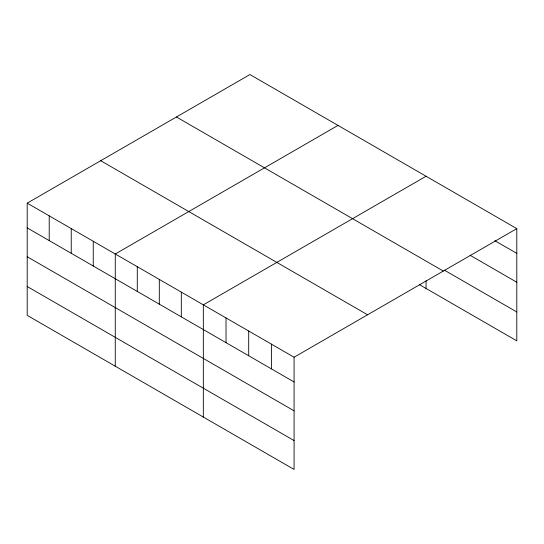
<?xml version="1.0" encoding="UTF-8"?>
<svg xmlns="http://www.w3.org/2000/svg" width="544" height="544" viewBox="0 0 544 544"><rect width="100%" height="100%" fill="white"/><g stroke="black" fill="none" stroke-linecap="round" stroke-linejoin="round"><path stroke-width="0.82" d="M27.2 203.15L294.073 357.224L294.073 469.445L27.2 315.364L27.2 203.15L249.927 74.555L516.8 228.636L516.8 340.85L419.458 284.655M337.994 125.406L115.267 253.994L115.267 366.214M426.061 176.249L203.334 304.837L203.334 417.058M294.073 357.224L516.8 228.636M494.85 240.693L516.8 253.368M469.968 255.197L516.8 282.234M444.36 270.157L516.8 311.977M176.426 116.994L443.299 271.068M100.701 160.711L367.574 314.792M27.2 227.882L294.073 381.956M27.2 256.748L294.073 410.829M27.2 286.498L294.073 440.572M426.061 280.82L426.061 288.463M271.388 344.128L271.388 368.859M248.703 331.031L248.703 355.762M226.018 317.934L226.018 342.666M181.315 292.128L181.315 316.86M159.304 279.419L159.304 304.15M137.285 266.703L137.285 291.434M93.248 241.284L93.248 266.016M71.237 228.568L71.237 253.3M49.218 215.859L49.218 240.591"/></g></svg>
